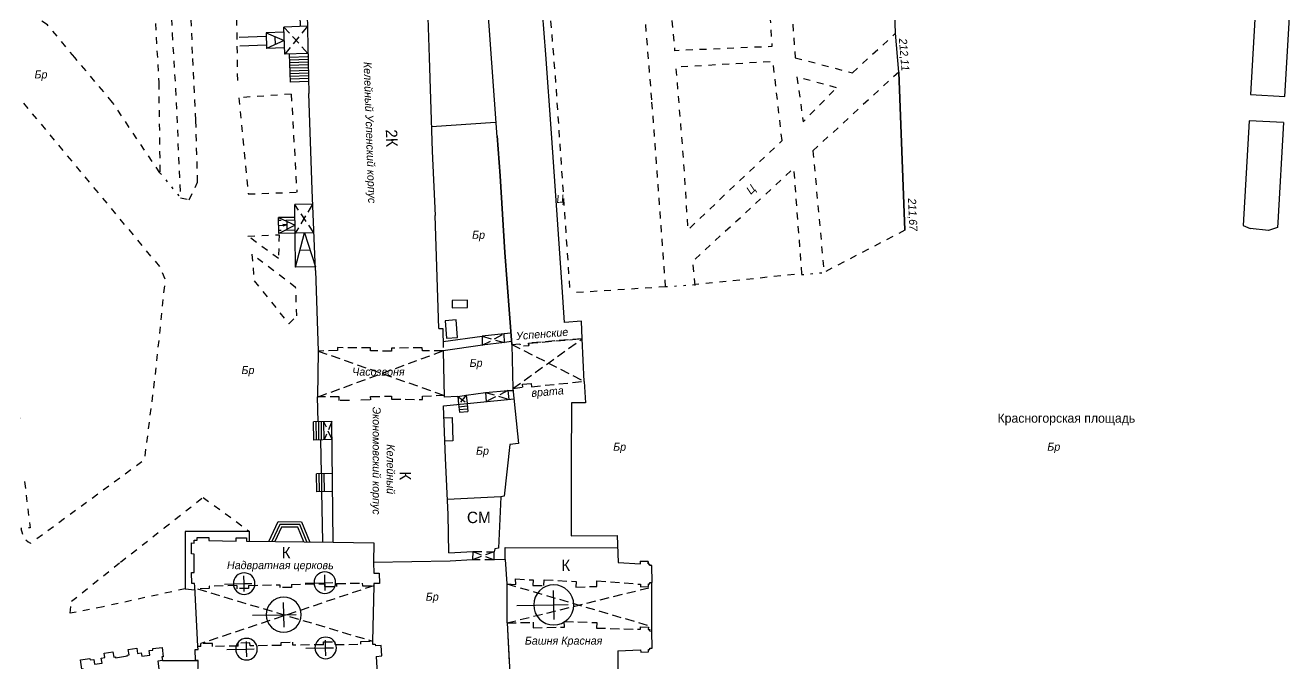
# Model space of a CAD drawing. Header units: metres. Extents: x 2227888 to 2228620, y 529759 to 530801.
# Drawn here: x 2228326.2 to 2228464.5, y 530351.2 to 530421 of the extents above; entities that cross this region are included whole.
import ezdxf

# ---------------------------------------------------------------- set-up
doc = ezdxf.new("R2010")
doc.units = ezdxf.units.M
doc.header["$LTSCALE"] = 0.5
for name, pattern in [('189_3', [3, 1.5, -1.5]), ('22', [3, 2, -1]), ('24', [3, 1.5, -1.5]), ('366', [2, 0.5, -1.5]), ('CONTI', [0]), ('L2X1', [3, 2, -1])]:
    doc.linetypes.add(name, pattern=pattern)
for name, color, linetype in [('ЗД_ТОРГОВЫЕ', 252, 'CONTI'), ('КУЛЬТ_РИТУАЛ', 252, 'CONTI'), ('ОГРАЖДЕНИЯ', 252, 'CONTI'), ('ТРОТУАРЫ', 252, 'CONTI')]:
    doc.layers.add(name, color=color, linetype=linetype)
doc.layers.add('ИИ_ДОРОГИ_025', color=7, linetype='Continuous', lineweight=25)
doc.layers.add('ИИ_ЗДАНИЯ_СООРУЖЕНИЯ_025', color=7, linetype='Continuous', lineweight=25)
doc.styles.add('БМ431', font='', dxfattribs={"height": 0.875})
doc.styles.add('древний курсив', font='', dxfattribs={"height": 0.875})
doc.styles.add('рубленый', font='', dxfattribs={"height": 1})
doc.styles.get('БМ431').set_extended_font_data('Bm431', italic=True)
doc.styles.get('древний курсив').set_extended_font_data('D431', italic=True)
doc.styles.get('рубленый').set_extended_font_data('P131')
doc.linetypes.add('280', pattern='A,2,[9,GUGK.shx,S=0.25,R=0,X=0,Y=0.5],2,0', length=4)
doc.linetypes.add('475_1a', pattern='A,2.5,[5,GUGK.shx,S=0.6,R=45,X=0,Y=0],2.5', length=5)
doc.linetypes.add('84a_2', pattern='A,0.001,[5,GUGK.shx,S=0.9,R=225,X=0,Y=0],0.5,[5,GUGK.shx,S=0.4,R=225,X=0,Y=0],0.5', length=1.001)

msp = doc.modelspace()

# ---------------------------------------------------------------- linework, layer by layer
at = {"layer": 'ЗД_ТОРГОВЫЕ', "elevation": 0, "flags": 128}
for points in [[(2228342.87, 530338.27), (2228342.12, 530338.17), (2228342.13, 530338.05), (2228341.21, 530337.93), (2228341.19, 530338.06), (2228340.4, 530337.95), (2228340.41, 530337.83), (2228339.49, 530337.71), (2228339.48, 530337.83), (2228337.86, 530337.63), (2228337.88, 530337.46), (2228336.96, 530337.34), (2228336.94, 530337.47), (2228335.36, 530337.25), (2228335.38, 530337.11), (2228334.21, 530336.96), (2228334.08, 530337.94), (2228334.23, 530337.96), (2228334.18, 530338.36), (2228334.68, 530338.45), (2228334.49, 530339.87), (2228334.34, 530339.85), (2228334.23, 530340.77), (2228334.34, 530340.78), (2228334.17, 530342.09), (2228333.68, 530342.02), (2228333.63, 530342.43), (2228333.04, 530342.35), (2228332.91, 530343.3), (2228333.51, 530343.37), (2228333.48, 530343.57), (2228333.58, 530343.58), (2228333.42, 530344.87), (2228333.29, 530344.85), (2228333.26, 530345.05), (2228332.67, 530344.97), (2228332.55, 530345.91), (2228333.05, 530345.98), (2228332.99, 530346.39), (2228333.58, 530346.47), (2228333.4, 530347.91), (2228333.25, 530347.89), (2228333.13, 530348.81), (2228333.28, 530348.83), (2228333.1, 530350.25), (2228332.6, 530350.18), (2228332.55, 530350.58), (2228332.4, 530350.56), (2228332.27, 530351.58), (2228333.29, 530351.71), (2228333.31, 530351.56), (2228333.71, 530351.62), (2228333.8, 530351.09), (2228334.61, 530351.23), (2228334.52, 530351.75), (2228334.93, 530351.82), (2228334.85, 530352.32), (2228335.79, 530352.47), (2228335.89, 530351.88), (2228336.08, 530351.91), (2228336.1, 530351.78), (2228337.38, 530352), (2228337.36, 530352.09), (2228337.56, 530352.13), (2228337.46, 530352.72), (2228338.4, 530352.87), (2228338.5, 530352.28), (2228338.9, 530352.35), (2228338.96, 530351.99), (2228339.85, 530352.1), (2228339.78, 530352.6), (2228340.18, 530352.65), (2228340.16, 530352.8), (2228341.18, 530352.93), (2228341.31, 530351.91), (2228341.16, 530351.89), (2228341.21, 530351.49), (2228340.72, 530351.43), (2228340.9, 530350.01), (2228341.05, 530350.03), (2228341.17, 530349.11), (2228341.02, 530349.09), (2228341.2, 530347.65), (2228341.66, 530347.71)], [(2228341.21, 530351.49), (2228345.14, 530351.49)]]:
    msp.add_lwpolyline(points, dxfattribs=at)
at = {"layer": 'ИИ_ДОРОГИ_025', "linetype": 'Continuous', "lineweight": 25, "elevation": 212.11}
msp.add_lwpolyline([(2228465.47, 530439.29), (2228461.68, 530439.49), (2228460.19, 530413.45), (2228463.93, 530413.22), (2228465.47, 530439.29)], dxfattribs=at)
at = {"layer": 'ИИ_ДОРОГИ_025', "linetype": 'Continuous', "lineweight": 25}
for points in [[(2228463.8, 530410.38), (2228460.04, 530410.57), (2228459.37, 530399.12), (2228460.14, 530398.77)], [(2228463.8, 530410.38), (2228463.17, 530399.43), (2228463.13, 530398.89), (2228463.13, 530398.89)]]:
    msp.add_lwpolyline(points, dxfattribs=at)
at = {"layer": 'ИИ_ДОРОГИ_025', "lineweight": 25}
msp.add_lwpolyline([(2228463.13, 530398.89), (2228462.14, 530398.57), (2228460.14, 530398.77)], dxfattribs=at)
at = {"layer": 'ИИ_ЗДАНИЯ_СООРУЖЕНИЯ_025', "extrusion": (-2.03036e-17, 5.69296e-17, -1)}
for p, q in [((2228352.56, 530419.8), (2228349.61, 530419.7)), ((2228352.59, 530418.85), (2228349.66, 530418.75))]:
    msp.add_line(p, q, dxfattribs=at)
at = {"layer": 'ИИ_ЗДАНИЯ_СООРУЖЕНИЯ_025', "extrusion": (-2.03036e-17, 5.69296e-17, -1), "elevation": 0}
for points in [[(-2228374.57, 530390.92), (-2228372.89, 530390.91), (-2228372.89, 530390.11), (-2228374.57, 530390.12)], [(-2228372.26, 530386.77), (-2228373.49, 530386.87), (-2228373.33, 530388.79), (-2228372.13, 530388.68)]]:
    msp.add_lwpolyline(points, close=True, dxfattribs=at)
at = {"layer": 'КУЛЬТ_РИТУАЛ', "extrusion": (-2.03036e-17, 5.69296e-17, -1)}
for p, q in [((2228356.87, 530431.19), (2228357.21, 530413.54)), ((2228354.49, 530420.25), (2228352.55, 530420.19)), ((2228352.55, 530420.19), (2228354.53, 530419.34)), ((2228357.07, 530420.92), (2228354.47, 530420.83)), ((2228354.58, 530417.85), (2228354.47, 530420.83)), ((2228354.53, 530419.34), (2228352.61, 530418.47)), ((2228353.57, 530418.91), (2228353.54, 530419.76)), ((2228354.55, 530418.54), (2228352.61, 530418.47)), ((2228357.13, 530417.94), (2228354.58, 530417.85)), ((2228355.22, 530414.81), (2228355.12, 530417.87)), ((2228357.09, 530417.58), (2228355.13, 530417.51)), ((2228357.1, 530417.28), (2228355.14, 530417.21)), ((2228357.11, 530416.98), (2228355.15, 530416.91)), ((2228357.12, 530416.68), (2228355.16, 530416.61)), ((2228357.13, 530416.38), (2228355.17, 530416.31)), ((2228357.14, 530416.08), (2228355.18, 530416.01)), ((2228357.15, 530415.78), (2228355.19, 530415.71)), ((2228357.16, 530415.48), (2228355.2, 530415.41)), ((2228357.18, 530415.18), (2228355.21, 530415.11)), ((2228357.19, 530414.88), (2228355.22, 530414.81)), ((2228357.57, 530403), (2228357.21, 530413.54)), ((2228357.96, 530394.17), (2228357.57, 530403)), ((2228357.64, 530401.43), (2228355.69, 530401.4)), ((2228355.78, 530394.55), (2228355.69, 530401.4)), ((2228355.71, 530399.99), (2228353.9, 530399.97)), ((2228353.93, 530398.25), (2228353.9, 530399.97)), ((2228353.9, 530399.97), (2228355.72, 530399.14)), ((2228354.81, 530399.55), (2228354.82, 530398.7)), ((2228355.72, 530399.14), (2228353.93, 530398.25)), ((2228357.76, 530398.31), (2228353.93, 530398.25)), ((2228355.78, 530394.55), (2228356.74, 530398.29)), ((2228356.74, 530398.29), (2228357.94, 530394.59)), ((2228356.26, 530396.42), (2228357.34, 530396.44)), ((2228357.94, 530394.59), (2228355.78, 530394.55)), ((2228357.96, 530394.17), (2228358.25, 530385.37)), ((2228357.96, 530394.17), (2228358.25, 530385.37)), ((2228371.44, 530387.84), (2228371.89, 530387.82)), ((2228371.89, 530387.82), (2228371.91, 530385.76)), ((2228378.56, 530387.25), (2228376.19, 530387)), ((2228379.29, 530387.33), (2228378.56, 530387.25)), ((2228378.61, 530386.29), (2228378.56, 530387.25)), ((2228371.91, 530386.4), (2228376.18, 530386.99)), ((2228376.2, 530386), (2228371.92, 530385.4)), ((2228376.19, 530387), (2228376.19, 530386)), ((2228378.61, 530386.29), (2228376.19, 530386)), ((2228379.39, 530386.43), (2228378.61, 530386.29)), ((2228358.25, 530385.37), (2228358.18, 530380.36)), ((2228371.92, 530385.4), (2228372.03, 530380.34)), ((2228381.54, 530381.81), (2228381.57, 530381.47)), ((2228358.26, 530377.62), (2228358.18, 530380.36)), ((2228358.26, 530377.62), (2228358.18, 530380.36)), ((2228371.96, 530379.39), (2228379.67, 530380.14)), ((2228373.51, 530380.41), (2228372.03, 530380.34)), ((2228373.51, 530380.41), (2228374.44, 530380.55)), ((2228374.44, 530380.55), (2228376.52, 530380.85)), ((2228372.15, 530373.66), (2228371.96, 530379.39)), ((2228373.62, 530379.27), (2228374.55, 530379.36)), ((2228373.65, 530378.97), (2228374.58, 530379.06)), ((2228359.75, 530377.66), (2228357.74, 530377.61)), ((2228357.76, 530375.63), (2228357.74, 530377.61)), ((2228358.05, 530375.64), (2228358.03, 530377.61)), ((2228358.33, 530375.65), (2228358.31, 530377.62)), ((2228358.61, 530375.66), (2228358.59, 530377.63)), ((2228358.89, 530375.66), (2228358.87, 530377.63)), ((2228359.9, 530364.44), (2228359.75, 530377.66)), ((2228359.77, 530375.69), (2228357.76, 530375.63)), ((2228372.46, 530367.49), (2228372.15, 530373.66)), ((2228359.81, 530371.96), (2228358.07, 530371.94)), ((2228358.09, 530369.98), (2228358.07, 530371.94)), ((2228358.37, 530369.99), (2228358.35, 530371.95)), ((2228358.65, 530369.99), (2228358.63, 530371.95)), ((2228358.93, 530369.99), (2228358.91, 530371.95)), ((2228359.84, 530370), (2228358.09, 530369.98)), ((2228372.54, 530363.29), (2228372.46, 530367.49)), ((2228372.67, 530362.38), (2228364.3, 530362.24)), ((2228372.54, 530363.29), (2228375.14, 530363.42)), ((2228375.12, 530362.53), (2228372.67, 530362.38)), ((2228375.14, 530363.42), (2228375.13, 530362.53)), ((2228378.7, 530362.56), (2228377.47, 530362.52)), ((2228346.32, 530359.64), (2228346.34, 530359.39)), ((2228345.41, 530353.04), (2228345.1, 530353.03)), ((2228345.41, 530353.04), (2228345.4, 530353.35))]:
    msp.add_line(p, q, dxfattribs=at)
at = {"layer": 'КУЛЬТ_РИТУАЛ', "linetype": 'Continuous', "extrusion": (-2.03036e-17, 5.69296e-17, -1)}
for p, q in [((2228370.04, 530428.37), (2228370.37, 530417.48)), ((2228370.37, 530417.48), (2228370.72, 530407.23)), ((2228370.72, 530407.23), (2228371.02, 530400.21)), ((2228371.44, 530387.84), (2228371.02, 530400.21)), ((2228350.15, 530359.92), (2228350.13, 530360.77)), ((2228358.97, 530360.02), (2228358.96, 530360.88)), ((2228347.99, 530359.87), (2228350.15, 530359.92)), ((2228350.15, 530359.92), (2228351, 530359.93)), ((2228350.16, 530359.06), (2228350.15, 530359.92)), ((2228356.81, 530359.98), (2228358.97, 530360.02)), ((2228358.97, 530360.02), (2228359.83, 530360.04)), ((2228358.99, 530359.17), (2228358.97, 530360.02)), ((2228354.48, 530356.52), (2228354.45, 530357.87)), ((2228351.07, 530356.45), (2228354.48, 530356.52)), ((2228354.48, 530356.52), (2228355.83, 530356.55)), ((2228354.51, 530355.17), (2228354.48, 530356.52)), ((2228348.25, 530352.7), (2228350.41, 530352.75)), ((2228350.41, 530352.75), (2228350.39, 530353.6)), ((2228350.41, 530352.75), (2228351.26, 530352.77)), ((2228350.43, 530351.89), (2228350.41, 530352.75)), ((2228356.9, 530352.84), (2228359.06, 530352.88)), ((2228359.06, 530352.88), (2228359.05, 530353.74)), ((2228359.06, 530352.88), (2228359.92, 530352.9)), ((2228359.08, 530352.03), (2228359.06, 530352.88))]:
    msp.add_line(p, q, dxfattribs=at)
at = {"layer": 'КУЛЬТ_РИТУАЛ', "linetype": 'L2X1', "extrusion": (-2.03036e-17, 5.69296e-17, -1)}
for p, q in [((2228357.13, 530417.94), (2228354.47, 530420.83)), ((2228357.07, 530420.92), (2228354.58, 530417.85)), ((2228357.76, 530398.31), (2228355.69, 530401.4)), ((2228357.64, 530401.43), (2228355.72, 530398.28)), ((2228355.71, 530399.69), (2228353.91, 530399.66)), ((2228355.7, 530398.58), (2228353.92, 530398.56)), ((2228376.19, 530386), (2228378.56, 530387.25)), ((2228376.19, 530387), (2228378.61, 530386.29)), ((2228373.51, 530380.41), (2228374.53, 530379.64)), ((2228373.51, 530380.41), (2228373.59, 530379.54)), ((2228374.44, 530380.55), (2228373.59, 530379.54)), ((2228374.44, 530380.55), (2228374.53, 530379.64)), ((2228359.77, 530375.69), (2228358.87, 530377.63)), ((2228359.75, 530377.66), (2228358.89, 530375.66)), ((2228346.34, 530359.39), (2228345.06, 530359.33)), ((2228349.36, 530359.7), (2228346.32, 530359.64)), ((2228349.36, 530359.7), (2228349.36, 530359.36)), ((2228350.64, 530359.39), (2228349.36, 530359.36)), ((2228350.64, 530359.73), (2228354.05, 530359.8)), ((2228350.64, 530359.73), (2228350.64, 530359.39)), ((2228354.05, 530359.8), (2228354.05, 530359.48)), ((2228355.33, 530359.51), (2228354.05, 530359.48)), ((2228355.32, 530359.83), (2228358.97, 530359.9)), ((2228355.32, 530359.83), (2228355.33, 530359.51)), ((2228358.97, 530359.9), (2228358.98, 530359.59)), ((2228358.98, 530359.59), (2228360.26, 530359.62)), ((2228360.25, 530359.93), (2228363.07, 530359.98)), ((2228360.25, 530359.93), (2228360.26, 530359.62)), ((2228363.07, 530359.98), (2228363.08, 530359.67)), ((2228363.08, 530359.67), (2228364.33, 530359.69)), ((2228381.74, 530355.69), (2228381.75, 530355.08)), ((2228346.68, 530353.36), (2228345.4, 530353.35)), ((2228346.69, 530353.05), (2228346.68, 530353.36)), ((2228349.51, 530353.09), (2228346.69, 530353.05)), ((2228350.78, 530353.42), (2228349.5, 530353.4)), ((2228349.51, 530353.09), (2228349.5, 530353.4)), ((2228350.79, 530353.11), (2228350.78, 530353.42)), ((2228354.19, 530353.16), (2228350.79, 530353.11)), ((2228354.19, 530353.49), (2228355.47, 530353.5)), ((2228354.19, 530353.16), (2228354.19, 530353.49)), ((2228355.47, 530353.18), (2228355.47, 530353.5)), ((2228358.81, 530353.22), (2228355.47, 530353.18)), ((2228358.81, 530353.54), (2228360.09, 530353.56)), ((2228358.81, 530353.22), (2228358.81, 530353.54)), ((2228360.09, 530353.25), (2228360.09, 530353.56)), ((2228360.09, 530353.25), (2228362.91, 530353.29)), ((2228362.91, 530353.6), (2228364.19, 530353.62)), ((2228362.91, 530353.29), (2228362.91, 530353.6))]:
    msp.add_line(p, q, dxfattribs=at)
at = {"layer": 'КУЛЬТ_РИТУАЛ', "extrusion": (1.22465e-16, -2.71926e-32, -1)}
for p, q in [((2228379.39, 530386.43), (2228378.61, 530386.29)), ((2228378.7, 530362.56), (2228378.87, 530359.89)), ((2228394.75, 530360.04), (2228394.73, 530361.9)), ((2228378.87, 530359.89), (2228378.88, 530355.62)), ((2228394.76, 530352.87), (2228394.74, 530354.73)), ((2228391.01, 530352.57), (2228391, 530349.67))]:
    msp.add_line(p, q, dxfattribs=at)
at = {"layer": 'КУЛЬТ_РИТУАЛ', "linetype": '22', "extrusion": (-2.03036e-17, 5.69296e-17, -1)}
for p, q in [((2228358.25, 530385.37), (2228372, 530380.53)), ((2228377.47, 530362.52), (2228375.12, 530362.53)), ((2228377.47, 530363.41), (2228375.13, 530362.53)), ((2228375.14, 530363.42), (2228377.47, 530363.41)), ((2228375.14, 530363.42), (2228377.47, 530362.52)), ((2228364.33, 530359.69), (2228345.4, 530353.35)), ((2228345.06, 530359.33), (2228364.19, 530353.62))]:
    msp.add_line(p, q, dxfattribs=at)
at = {"layer": 'КУЛЬТ_РИТУАЛ', "linetype": '22'}
for p, q in [((2228360.54, 530380.36), (2228358.25, 530380.36)), ((2228363.91, 530380.03), (2228362.79, 530380))]:
    msp.add_line(p, q, dxfattribs=at)
at = {"layer": 'КУЛЬТ_РИТУАЛ', "linetype": '24', "elevation": 0, "flags": 128}
msp.add_lwpolyline([(2228377.43, 530500), (2228382.08, 530500.36), (2228382.69, 530482.72), (2228379.06, 530482.36), (2228380.5, 530459.95), (2228382.42, 530436.89), (2228384.22, 530414.48), (2228385.77, 530391.71)], dxfattribs=at)
at = {"layer": 'КУЛЬТ_РИТУАЛ', "extrusion": (1.22465e-16, -2.71926e-32, -1), "elevation": 0}
for points in [[(-2228387.09, 530386.72), (-2228387.02, 530388.63), (-2228385.17, 530388.51), (-2228384.88, 530392.89), (-2228383.76, 530409.2), (-2228383.15, 530417.81), (-2228382.6, 530424.85), (-2228381.72, 530435.92), (-2228380.75, 530448.33), (-2228379.89, 530457.9), (-2228378.89, 530469.9), (-2228377.66, 530483.4)], [(-2228387.34, 530382.05), (-2228387.48, 530379.71), (-2228385.93, 530379.71), (-2228385.92, 530373.02), (-2228385.91, 530365.13), (-2228385.91, 530365.13), (-2228390.95, 530365.2), (-2228391.05, 530362.22), (-2228393.47, 530362.1), (-2228393.48, 530362.38)], [(-2228378.7, 530362.56), (-2228378.7, 530363.86), (-2228391, 530363.85)], [(-2228391.01, 530352.57), (-2228393.5, 530352.68), (-2228393.51, 530352.41), (-2228394.36, 530352.44), (-2228394.35, 530352.71), (-2228394.51, 530352.71), (-2228394.5, 530352.86), (-2228394.76, 530352.87)]]:
    msp.add_lwpolyline(points, dxfattribs=at)
at = {"layer": 'КУЛЬТ_РИТУАЛ', "extrusion": (-2.03036e-17, 5.69296e-17, -1), "elevation": 0}
for points in [[(-2228377.8, 530408.82), (-2228376.65, 530425.05), (-2228375.79, 530435.03), (-2228375.2, 530441.4), (-2228374.85, 530445.41)], [(-2228353.93, 530399.12), (-2228354.76, 530399.18), (-2228354.4, 530399.08), (-2228354.76, 530399.18), (-2228354.39, 530399.23)], [(-2228379.54, 530381.27), (-2228380.15, 530375.24), (-2228379.21, 530375.15), (-2228378.59, 530369.5), (-2228378.22, 530369.42), (-2228377.94, 530363.78), (-2228377.54, 530363.73), (-2228377.47, 530363.41)], [(-2228352.84, 530364.53), (-2228353.87, 530366.71), (-2228356.43, 530366.67), (-2228357.34, 530364.47)], [(-2228357.02, 530364.48), (-2228356.22, 530366.38), (-2228354.06, 530366.4), (-2228353.17, 530364.52)], [(-2228356.69, 530364.48), (-2228356.02, 530366.08), (-2228354.24, 530366.1), (-2228353.5, 530364.52)], [(-2228364.57, 530351.96), (-2228365.21, 530352), (-2228365.13, 530353.15), (-2228364.5, 530353.11)]]:
    msp.add_lwpolyline(points, dxfattribs=at)
at = {"layer": 'КУЛЬТ_РИТУАЛ', "linetype": '280', "elevation": 0, "flags": 128}
for points in [[(2228351.12, 530442.24), (2228352.24, 530430.01), (2228355.97, 530430.35), (2228356.29, 530420.89)], [(2228358.5, 530375.65), (2228358.57, 530371.97)], [(2228358.6, 530369.99), (2228358.7, 530364.5)], [(2228350.73, 530364.56), (2228350.73, 530365.64), (2228343.71, 530365.64), (2228343.69, 530359.35), (2228344.77, 530359.25)]]:
    msp.add_lwpolyline(points, dxfattribs=at)
at = {"layer": 'КУЛЬТ_РИТУАЛ', "elevation": 0, "flags": 128}
for points in [[(2228352.55, 530420.19), (2228352.61, 530418.47)], [(2228379.41, 530386.1), (2228379.54, 530381.27)], [(2228387.34, 530382.05), (2228387.09, 530386.72)], [(2228376.52, 530380.85), (2228378.98, 530381.05)], [(2228376.52, 530380.85), (2228376.62, 530379.84)], [(2228373.68, 530378.67), (2228374.61, 530378.77)], [(2228378.22, 530369.42), (2228372.38, 530369.12)], [(2228364.57, 530351.96), (2228364.7, 530350.1), (2228364.72, 530348.46), (2228359.12, 530348.37), (2228350.78, 530348.25), (2228350.78, 530347.94), (2228349.5, 530347.92), (2228349.5, 530348.23), (2228346.68, 530348.19), (2228346.68, 530347.87), (2228345.4, 530347.86), (2228345.4, 530348.17), (2228345.09, 530348.16), (2228345.09, 530348.47), (2228344.79, 530348.47), (2228344.79, 530349.68), (2228345.1, 530349.68), (2228345.14, 530351.51), (2228344.84, 530351.51), (2228344.81, 530352.72), (2228345.11, 530352.72), (2228345.1, 530353.03), (2228344.74, 530359.63), (2228344.73, 530359.94), (2228344.43, 530359.93), (2228344.4, 530361.14), (2228344.69, 530361.15), (2228344.69, 530363.15), (2228344.39, 530363.16), (2228344.4, 530364.37), (2228344.7, 530364.36), (2228344.7, 530364.67), (2228345.01, 530364.67), (2228345.01, 530364.98), (2228346.29, 530364.95), (2228346.29, 530364.64), (2228349.27, 530364.58), (2228349.28, 530364.94), (2228350.42, 530364.92), (2228350.42, 530364.56), (2228359.9, 530364.44), (2228364.33, 530364.38), (2228364.3, 530362.24), (2228364.31, 530361.07), (2228364.91, 530361.08), (2228364.93, 530359.93), (2228364.33, 530359.93), (2228364.33, 530359.69), (2228364.19, 530353.62)], [(2228394.74, 530354.73), (2228394.74, 530360.04)], [(2228378.9, 530355.62), (2228379.2, 530350.09), (2228377.11, 530349.98), (2228377.14, 530349.33), (2228377.92, 530349.37), (2228378.13, 530345.69)], [(2228378.9, 530355.62), (2228379.13, 530351.33)], [(2228364.19, 530353.62), (2228364.19, 530353.3), (2228364.48, 530353.3), (2228364.5, 530353.11)]]:
    msp.add_lwpolyline(points, dxfattribs=at)
at = {"layer": 'КУЛЬТ_РИТУАЛ', "extrusion": (1.22465e-16, -2.71926e-32, -1), "elevation": 0}
for points in [[(-2228379.41, 530386.1), (-2228379.41, 530386.1), (-2228378.64, 530396.16), (-2228378.13, 530404.54), (-2228377.81, 530408.91), (-2228378.13, 530404.54), (-2228378.64, 530396.16)], [(-2228393.48, 530362.38), (-2228394.33, 530362.34), (-2228394.31, 530362.07), (-2228394.48, 530362.06), (-2228394.47, 530361.92), (-2228394.73, 530361.9), (-2228394.47, 530361.92), (-2228394.48, 530362.06), (-2228394.31, 530362.07), (-2228394.33, 530362.34)]]:
    msp.add_lwpolyline(points, close=True, dxfattribs=at)
at = {"layer": 'КУЛЬТ_РИТУАЛ', "linetype": '22', "extrusion": (-2.03036e-17, 5.69296e-17, -1), "elevation": 0}
for points in [[(-2228371.93, 530385.41), (-2228369.64, 530385.39), (-2228369.63, 530385.73), (-2228366.25, 530385.68), (-2228366.26, 530385.35), (-2228363.97, 530385.39), (-2228363.97, 530385.73), (-2228360.37, 530385.74), (-2228360.37, 530385.42), (-2228358.25, 530385.37)], [(-2228363.99, 530380.04), (-2228363.98, 530380.38), (-2228366.27, 530380.44), (-2228366.27, 530380.1), (-2228369.65, 530380.08), (-2228369.65, 530380.42), (-2228372, 530380.53)], [(-2228378.87, 530359.89), (-2228379.84, 530359.83), (-2228379.82, 530360.45), (-2228381.75, 530360.32), (-2228381.72, 530359.71), (-2228382.92, 530359.73), (-2228382.95, 530360.34), (-2228386.46, 530360.14), (-2228386.42, 530359.53), (-2228388.72, 530359.62), (-2228388.7, 530360.23), (-2228393.49, 530359.85), (-2228393.5, 530359.58), (-2228394.35, 530359.61), (-2228394.34, 530359.88), (-2228394.5, 530359.88), (-2228394.49, 530360.03), (-2228394.75, 530360.04)]]:
    msp.add_lwpolyline(points, dxfattribs=at)
at = {"layer": 'КУЛЬТ_РИТУАЛ', "linetype": '22', "elevation": 0, "flags": 128}
for points in [[(2228379.41, 530386.1), (2228380.3, 530386.15), (2228380.32, 530385.91), (2228381.27, 530385.99)], [(2228379.41, 530386.1), (2228387.34, 530382.05)], [(2228379.54, 530381.27), (2228387.09, 530386.72)], [(2228358.25, 530380.36), (2228371.94, 530385.41)], [(2228376.52, 530380.85), (2228379.07, 530380.08)], [(2228378.87, 530359.89), (2228394.74, 530355.23)], [(2228378.88, 530355.62), (2228394.74, 530359.55)]]:
    msp.add_lwpolyline(points, dxfattribs=at)
at = {"layer": 'КУЛЬТ_РИТУАЛ', "linetype": '22', "extrusion": (1.22465e-16, -2.71926e-32, -1), "elevation": 0}
msp.add_lwpolyline([(-2228387.09, 530386.72), (-2228381.25, 530386.23), (-2228381.27, 530385.99), (-2228381.25, 530386.23)], close=True, dxfattribs=at)
for points in [[(-2228379.54, 530381.27), (-2228380.62, 530381.43), (-2228380.6, 530381.73), (-2228381.54, 530381.81), (-2228381.57, 530381.47), (-2228387.34, 530382.05)], [(-2228378.88, 530355.62), (-2228381.74, 530355.69), (-2228381.75, 530355.08), (-2228385.17, 530355.16), (-2228385.15, 530355.78), (-2228388.71, 530355.66), (-2228388.67, 530355.05), (-2228393.48, 530354.93), (-2228393.49, 530355.2), (-2228394.34, 530355.16), (-2228394.32, 530354.9), (-2228394.49, 530354.89), (-2228394.48, 530354.74), (-2228394.74, 530354.73)]]:
    msp.add_lwpolyline(points, dxfattribs=at)
at = {"layer": 'КУЛЬТ_РИТУАЛ', "linetype": '22', "elevation": 0}
msp.add_lwpolyline([(2228361.65, 530379.97), (2228360.55, 530379.94), (2228360.54, 530380.36)], dxfattribs=at)
at = {"layer": 'КУЛЬТ_РИТУАЛ', "linetype": '22', "flags": 128}
for points in [[(2228378.98, 530381.05), (2228376.62, 530379.84)], [(2228378.98, 530381.05), (2228379.56, 530381.05)]]:
    msp.add_lwpolyline(points, dxfattribs=at)
at = {"layer": 'КУЛЬТ_РИТУАЛ', "flags": 128}
msp.add_lwpolyline([(2228378.98, 530381.05), (2228379.07, 530380.08)], dxfattribs=at)
at = {"layer": 'КУЛЬТ_РИТУАЛ', "elevation": 0}
for points in [[(2228373.59, 530379.54), (2228373.68, 530378.67)], [(2228374.53, 530379.64), (2228374.61, 530378.77)], [(2228372.01, 530378.05), (2228372.88, 530378.08), (2228372.98, 530375.54), (2228372.09, 530375.51)]]:
    msp.add_lwpolyline(points, dxfattribs=at)
at = {"layer": 'КУЛЬТ_РИТУАЛ', "linetype": 'Continuous', "extrusion": (-2.03036e-17, 5.69296e-17, -1), "elevation": 0}
for points in [[(-2228379.98, 530357.51), (-2228384, 530357.59), (-2228383.97, 530359.18)], [(-2228384.03, 530356), (-2228384, 530357.59), (-2228385.59, 530357.62)]]:
    msp.add_lwpolyline(points, dxfattribs=at)
at = {"layer": 'КУЛЬТ_РИТУАЛ', "linetype": 'Continuous', "extrusion": (-2.03036e-17, 5.69296e-17, -1)}
for centre, radius in [((-2228350.15, 530359.92), 1.18), ((-2228358.97, 530360.02), 1.18), ((-2228384, 530357.59), 2.19), ((-2228354.48, 530356.52), 1.91), ((-2228350.41, 530352.75), 1.18), ((-2228359.06, 530352.88), 1.18)]:
    msp.add_circle(centre, radius, dxfattribs=at)
at = {"layer": 'ОГРАЖДЕНИЯ', "linetype": '475_1a', "elevation": 212.03, "flags": 128}
msp.add_lwpolyline([(2228370.62, 530409.94), (2228377.63, 530410.4)], dxfattribs=at)
at = {"layer": 'ТРОТУАРЫ', "linetype": 'Continuous'}
msp.add_line((2228421.71, 530415.9), (2228422.39, 530398.59), dxfattribs=at)
at = {"layer": 'ТРОТУАРЫ', "linetype": '189_3'}
msp.add_line((2228422.39, 530398.59), (2228413.55, 530393.98), dxfattribs=at)
at = {"layer": 'ТРОТУАРЫ', "linetype": 'Continuous', "elevation": 0}
msp.add_lwpolyline([(2228422.39, 530398.59), (2228421.71, 530415.9), (2228421.37, 530420.15), (2228420.52, 530443.92), (2228419.13, 530477.68), (2228418.66, 530490.84), (2228418.49, 530494.08), (2228418.2, 530503.43), (2228417.31, 530525.88), (2228407.46, 530540.39)], dxfattribs=at)
at = {"layer": 'ТРОТУАРЫ', "linetype": '189_3', "extrusion": (1.22465e-16, -2.71926e-32, -1), "elevation": 0}
msp.add_lwpolyline([(-2228396.23, 530392.4), (-2228394.72, 530412.87), (-2228393.81, 530424.14), (-2228390.34, 530472.16)], dxfattribs=at)
at = {"layer": 'ТРОТУАРЫ', "linetype": '189_3', "elevation": 0, "flags": 128}
for points in [[(2228405.94, 530447.47), (2228407.85, 530418.69), (2228397.25, 530418.24), (2228396.66, 530424.98), (2228395.78, 530436.74), (2228395.28, 530443.01), (2228394.97, 530446.97)], [(2228408.96, 530408.41), (2228407.97, 530417.04), (2228397.34, 530416.43), (2228398.17, 530406.22), (2228398.65, 530398.62)]]:
    msp.add_lwpolyline(points, close=True, dxfattribs=at)
at = {"layer": 'ТРОТУАРЫ', "linetype": '189_3', "elevation": 0}
for points in [[(2228420.52, 530444.04), (2228408.42, 530443.57), (2228410.41, 530417.47), (2228410.41, 530417.47), (2228410.41, 530417.47)], [(2228421.71, 530415.9), (2228412.33, 530407.28)], [(2228412.33, 530407.28), (2228413.55, 530393.98)], [(2228396.23, 530392.4), (2228385.77, 530391.71)]]:
    msp.add_lwpolyline(points, dxfattribs=at)
at = {"layer": 'ТРОТУАРЫ', "linetype": '189_3', "extrusion": (-2.03036e-17, 5.69296e-17, -1), "elevation": 0}
for points in [[(-2228348.42, 530441.98), (-2228349.26, 530426.23), (-2228349.42, 530414.42)], [(-2228355.3, 530413.48), (-2228349.57, 530413.09)], [(-2228349.57, 530413.09), (-2228349.57, 530413.09), (-2228350.6, 530402.56), (-2228355.91, 530402.75)], [(-2228343.69, 530359.35), (-2228334.72, 530357.38), (-2228331.11, 530356.67), (-2228331.26, 530357.98), (-2228336.63, 530362.26), (-2228341.41, 530366.01), (-2228345.66, 530369.36), (-2228350.73, 530365.64)]]:
    msp.add_lwpolyline(points, dxfattribs=at)
at = {"layer": 'ТРОТУАРЫ', "linetype": '189_3', "extrusion": (-2.03036e-17, 5.69296e-17, -1)}
msp.add_lwpolyline([(-2228323.24, 530424.8), (-2228318.75, 530425.81), (-2228320.18, 530432.14), (-2228339.72, 530433.41), (-2228340.12, 530427.22), (-2228340.81, 530414.74), (-2228340.94, 530404.87), (-2228340.94, 530404.87), (-2228335.76, 530412.58), (-2228331.62, 530417.51), (-2228328.66, 530421.06)], close=True, dxfattribs=at)
at = {"layer": 'ТРОТУАРЫ', "linetype": '189_3', "extrusion": (-2.03036e-17, 5.69296e-17, -1), "elevation": 0}
for points in [[(-2228343.58, 530433.85), (-2228341.51, 530433.53), (-2228341.95, 530427.73), (-2228342.27, 530420.13), (-2228342.65, 530414.08), (-2228343.18, 530402.15), (-2228344.14, 530401.92), (-2228345.06, 530403.85), (-2228344.87, 530410.64), (-2228344.51, 530417.92), (-2228344.25, 530424.83)], [(-2228353.97, 530398.1), (-2228353.91, 530395.5), (-2228350.57, 530397.93)], [(-2228355.78, 530392.34), (-2228350.99, 530395.97), (-2228350.99, 530395.97), (-2228351.24, 530393.05), (-2228355.03, 530388.36), (-2228355.92, 530389.22), (-2228355.78, 530392.34)]]:
    msp.add_lwpolyline(points, close=True, dxfattribs=at)
at = {"layer": 'ТРОТУАРЫ', "linetype": '189_3'}
msp.add_lwpolyline([(2228416.66, 530415.81), (2228421.37, 530420.15)], dxfattribs=at)
at = {"layer": 'ТРОТУАРЫ', "linetype": '189_3', "flags": 128}
for points in [[(2228410.41, 530417.47), (2228416.66, 530415.81)], [(2228414.92, 530414.18), (2228410.58, 530415.37), (2228411.27, 530410.47), (2228414.92, 530414.18)]]:
    msp.add_lwpolyline(points, dxfattribs=at)
at = {"layer": 'ТРОТУАРЫ', "linetype": '189_3', "elevation": 0, "flags": 128}
for points in [[(2228322.71, 530398.12), (2228324.16, 530383.16), (2228325.04, 530383.25), (2228325.59, 530377.98), (2228324.65, 530377.92), (2228325.25, 530371.18), (2228326.12, 530371.29), (2228326.74, 530366.04), (2228325.72, 530365.95), (2228326.07, 530364.87), (2228326.54, 530364.49), (2228326.8, 530364.34), (2228339.27, 530373.5), (2228340.46, 530382.85), (2228341.53, 530393.15), (2228341.05, 530394.46), (2228322, 530417.38)], [(2228355.3, 530413.48), (2228355.91, 530402.75)], [(2228399.45, 530392.55), (2228399.2, 530395.21), (2228410.23, 530405.35), (2228411.09, 530393.82), (2228399.5, 530392.64)]]:
    msp.add_lwpolyline(points, dxfattribs=at)
at = {"layer": 'ТРОТУАРЫ', "linetype": '366', "flags": 128}
msp.add_lwpolyline([(2228340.94, 530404.87), (2228343.18, 530402.15)], dxfattribs=at)
for points, elevation in [([(2228411.08, 530393.73), (2228413.55, 530393.96)], 211.83), ([(2228396.19, 530392.42), (2228399.5, 530392.64)], 211.8)]:
    msp.add_lwpolyline(points, dxfattribs=dict(at, elevation=elevation))
at = {"layer": 'ТРОТУАРЫ', "linetype": '280', "elevation": 0, "flags": 128}
msp.add_lwpolyline([(2228377.47, 530362.52), (2228377.47, 530363.41)], dxfattribs=at)

# ---------------------------------------------------------------- texts
at = {"layer": 'КУЛЬТ_РИТУАЛ', "linetype": '22'}
for s, height, rotation, style, p in [('Келейный Успенский корпус', 0.875, 271.8842, 'БМ431', (2228363.21, 530417)), ('2К', 1.25, 272.183, 'рубленый', (2228365.63, 530409.6))]:
    msp.add_text(s, height=height, rotation=rotation, dxfattribs=dict(at, style=style)).set_placement(p)
at = {"layer": 'КУЛЬТ_РИТУАЛ', "linetype": '24', "style": 'БМ431'}
msp.add_text('Ц', height=0.875, rotation=4.5706, dxfattribs=at).set_placement((2228384.32, 530401.57))
at = {"layer": 'КУЛЬТ_РИТУАЛ', "style": 'БМ431'}
for s, p in [('Успенские', (2228379.92, 530386.57)), ('врата', (2228381.59, 530380.35))]:
    msp.add_text(s, height=0.875, rotation=4.7423, dxfattribs=at).set_placement(p)
msp.add_text('Часозвоня', height=0.875, dxfattribs=at).set_placement((2228361.95, 530382.67))
at = {"layer": 'ТРОТУАРЫ', "linetype": '280'}
for s, height, rotation, style, p in [('212,11', 0.875, 274.7549, 'древний курсив', (2228421.73, 530419.55)), ('211,67', 0.875, 272.6494, 'древний курсив', (2228422.73, 530402.06)), ('Экономовский корпус', 0.875, 270, 'БМ431', (2228364.2, 530379.27)), ('Экономовский корпус', 0.875, 270, 'БМ431', (2228364.2, 530379.27)), ('Келейный', 0.875, 270, 'БМ431', (2228365.74, 530375.17)), ('Келейный', 0.875, 270, 'БМ431', (2228365.74, 530375.17)), ('К', 1.25, 270, 'рубленый', (2228367.15, 530372.21)), ('К', 1.25, 270, 'рубленый', (2228367.15, 530372.21))]:
    msp.add_text(s, height=height, rotation=rotation, dxfattribs=dict(at, style=style)).set_placement(p)
at = {"layer": 'ТРОТУАРЫ', "linetype": '84a_2', "style": 'БМ431'}
for p in [(2228327.23, 530415.2), (2228349.86, 530382.85), (2228390.5, 530374.46), (2228437.96, 530374.46)]:
    msp.add_text('Бр', height=0.875, dxfattribs=at).set_placement(p)
at = {"layer": 'ТРОТУАРЫ', "linetype": '24', "style": 'БМ431'}
msp.add_text('Ц', height=0.875, rotation=43.8072, dxfattribs=at).set_placement((2228405.54, 530402.46))
at = {"layer": 'ТРОТУАРЫ', "linetype": '280'}
for s, height, style, p in [('Бр', 0.875, 'БМ431', (2228375.07, 530397.65)), ('Бр', 0.875, 'БМ431', (2228374.8, 530383.63)), ('Бр', 0.875, 'БМ431', (2228375.5, 530374.02)), ('СМ', 1.25, 'рубленый', (2228374.51, 530366.54)), ('К', 1.25, 'рубленый', (2228354.25, 530362.68)), ('К', 1.25, 'рубленый', (2228354.25, 530362.68)), ('Надвратная церковь', 0.875, 'БМ431', (2228348.27, 530361.5)), ('Надвратная церковь', 0.875, 'БМ431', (2228348.27, 530361.5)), ('К', 1.25, 'рубленый', (2228384.82, 530361.3)), ('К', 1.25, 'рубленый', (2228384.82, 530361.3)), ('Бр', 0.875, 'БМ431', (2228370.01, 530358.05)), ('Башня Красная', 0.875, 'БМ431', (2228380.84, 530353.24)), ('Башня Красная', 0.875, 'БМ431', (2228380.84, 530353.24))]:
    msp.add_text(s, height=height, dxfattribs=dict(at, style=style)).set_placement(p)
at = {"layer": 'ТРОТУАРЫ', "linetype": '366', "style": 'рубленый'}
msp.add_text('Красногорская площадь', height=1, dxfattribs=at).set_placement((2228432.52, 530377.53))

doc.saveas('drawing.dxf')
